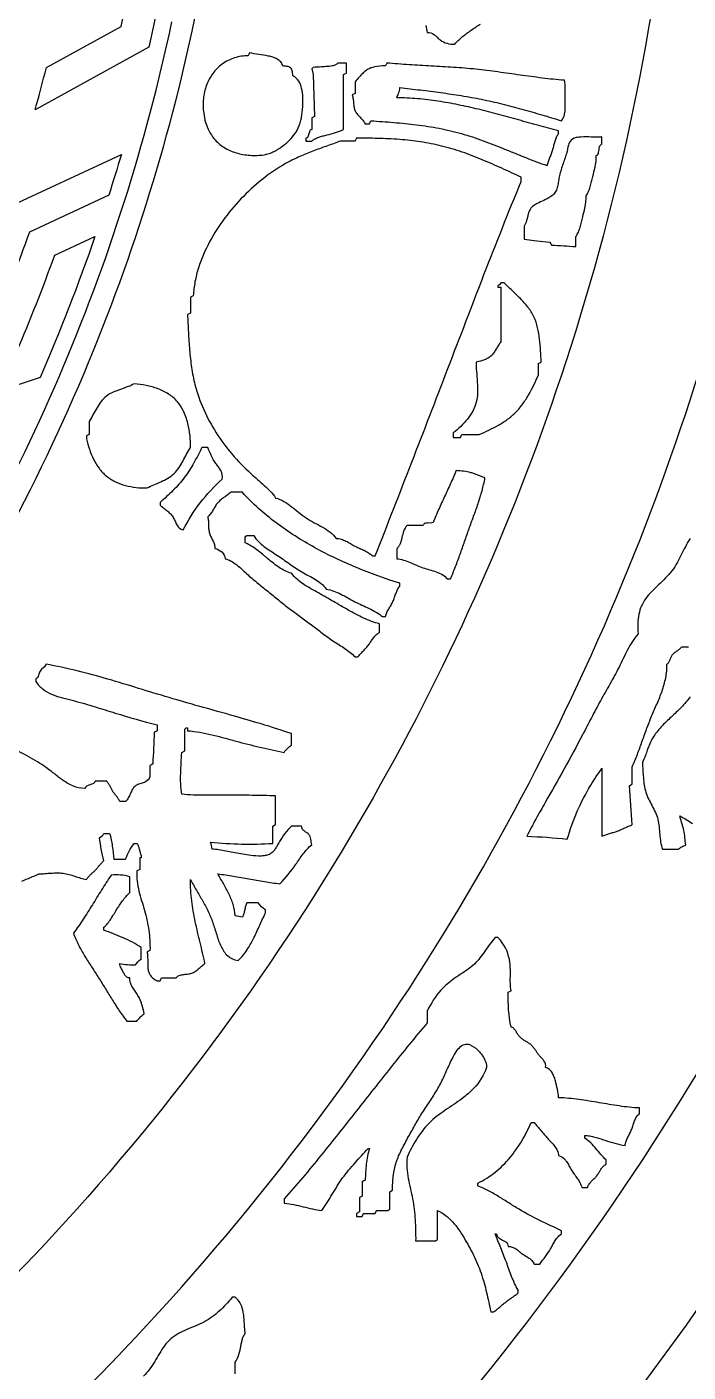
# Model space of a CAD drawing. Header units: millimetres. Extents: x 2100 to 2630, y 15240 to 16970.
# Drawn here: x 2222.7 to 2303.5, y 15892 to 16056.2 of the extents above; entities that cross this region are included whole.
import ezdxf

# ---------------------------------------------------------------- set-up
doc = ezdxf.new("R2010")
doc.units = ezdxf.units.MM

msp = doc.modelspace()

# ---------------------------------------------------------------- linework, layer by layer
for points in [[(2118.13, 15753.25), (2118.13, 15758.87), (2118.13, 15764.49, 0.006207), (2126.56, 15767.2, 0.037307), (2175.54, 15787.75, 0.039797), (2223.79, 15817.42, 0.042279), (2269.21, 15856.9, 0.038559), (2304.3, 15899.1, 0.042289), (2334.83, 15950.96, 0.038553), (2354.7, 16002.12, 0.03607), (2365.97, 16052.21, 0.039805), (2369.92, 16108.72, 0.043526), (2363.92, 16170.37, 0.036066), (2350.91, 16220.05, 0.037311), (2330.09, 16268.91, 0.041037), (2299.09, 16318.42, 0.037313), (2264.23, 16358.48, 0.038551), (2222.36, 16393.97, 0.038553)], [(2353.98, 16112.36, -0.049847), (2348.66, 16044.83, -0.052789), (2328.6, 15976, -0.049859), (2296.79, 15916.19, -0.052772), (2250.93, 15861.07, -0.051033), (2196.57, 15818.05, -0.048061), (2138.37, 15788.39, -0.014512), (2119.75, 15781.67, -0.001278), (2118.13, 15781.14), (2118.13, 15818.44, 0.051646), (2174.66, 15845.96, 0.049573), (2222.55, 15882.75, 0.055231), (2266.19, 15933.91, 0.050843), (2295.55, 15988.42, 0.047702), (2312.57, 16043.97, 0.054595), (2318.73, 16110.16, 0.052737)], [(2301.6, 16077.87, -0.055438), (2288.56, 16015.26, -0.050313), (2265.05, 15962.13, -0.055424), (2227.48, 15910.37, -0.050966), (2183.65, 15871.12, -0.0484), (2135.46, 15842.78, -0.013989), (2120.58, 15836.37, -0.001247), (2119.21, 15835.83, -0.001186), (2118.13, 15835.41), (2118.13, 15839.8)], [(2223.73, 16046.03, 0.005794), (2225.1, 16051.2), (2234.23, 16056.22, 0.013279), (2236.63, 16068.64), (2241.04, 16071.8, -0.019055), (2237.62, 16053.67), (2223.73, 16046.03)], [(2118.13, 15868.42), (2118.13, 15895.13, 0.001299), (2118.95, 15895.54, 0.004008), (2122.53, 15897.38, 0.06919), (2175.1, 15935.01, 0.056513), (2209.11, 15975.5, 0.053027), (2232.01, 16019.53, 0.049535), (2244.59, 16064.17, 0.049537)], [(2115.84, 15912.3), (2115.84, 15912.3), (2115.84, 15907.94), (2115.84, 15903.6), (2115.84, 15903.59), (2115.84, 15899.28), (2115.84, 15896.94), (2116.95, 15897.5, 0.071982), (2171.59, 15935.34, 0.054013), (2204.3, 15973.13, 0.049801), (2226.65, 16013.45, 0.049098), (2240.44, 16056.76, 0.048391)], [(2271.46, 16056.34, 0.03808), (2271.64, 16055.46, -0.205141), (2272.46, 16055.25, -0.004237), (2272.52, 16055.2, -0.036092), (2272.86, 16054.89, 0.037403), (2273.21, 16054.57, 0.103497), (2274.05, 16054.16, 0.068945), (2274.99, 16054.05)], [(2274.99, 16054.05, -0.037879), (2275.95, 16054.97, -0.019644), (2277.02, 16055.77, -0.009507), (2278.13, 16056.51, 0.009773)], [(2251.7, 16040.55, 0.05083), (2252.31, 16040.7, 0.060165), (2253.54, 16041.31, 0.033072), (2254.43, 16041.98, 0.043064), (2255.19, 16042.75, 0.126976), (2256.27, 16045.08, 0.03141), (2256.43, 16046.44, 0.023465), (2256.44, 16047.57, 0.046771), (2256.29, 16048.66, 0.079193), (2255.94, 16049.54, 0.155585), (2255.23, 16050.17, -0.011348), (2255.2, 16050.41, 0.026683), (2255.16, 16050.68, 0.038665), (2255.1, 16050.92, 0.110167), (2254.96, 16051.14, 0.110271), (2254.75, 16051.27, 0.038651), (2254.5, 16051.34, 0.0267), (2254.24, 16051.37, -0.011425), (2253.99, 16051.4, 0.11508), (2253.73, 16051.89, 0.088258), (2253.3, 16052.23, 0.052407), (2252.77, 16052.46, 0.019972), (2252.2, 16052.6, 0.011049), (2251.07, 16052.8, -0.005469), (2249.93, 16052.99), (2249.85, 16052.81), (2249.76, 16052.64, 0.074372), (2248.09, 16052.38, 0.082008), (2246.59, 16051.62, 0.077205), (2245.45, 16050.49, 0.070115), (2244.67, 16049.04, 0.06539), (2244.29, 16047.38, 0.054236), (2244.32, 16045.63, 0.087616), (2244.99, 16043.43, 0.053177), (2245.58, 16042.54, 0.082523), (2246.8, 16041.46, 0.065953), (2248.29, 16040.79, 0.056536), (2249.97, 16040.49, 0.052165), (2251.7, 16040.55)], [(2257.52, 16042.23, -0.06442), (2257.93, 16042.5, -0.032391), (2258.39, 16042.7, -0.021032), (2258.89, 16042.85, -0.00172), (2259.41, 16042.98, 0.013055), (2260.42, 16043.26, 0.033924), (2261.4, 16043.64), (2261.4, 16050.34), (2261.58, 16050.43), (2261.76, 16050.52), (2261.76, 16051.75), (2260.7, 16051.75, -0.116437), (2260.42, 16051.52, -0.065971), (2260.07, 16051.39, -0.036988), (2259.67, 16051.34, -0.001346), (2259.26, 16051.32, 0.001423), (2258.49, 16051.26, -0.01291), (2257.7, 16051.22, -0.001022), (2257.61, 16051.14), (2257.52, 16051.05), (2257.69, 16050.36), (2257.87, 16045.23), (2257.7, 16045.14), (2257.52, 16045.05), (2257.52, 16043.64, 0.257206), (2257.23, 16043.37, 0.024573), (2257.17, 16043.11, -0.024708), (2257.1, 16042.85, -0.257108), (2256.82, 16042.58), (2256.82, 16042.23), (2257.52, 16042.23)], [(2286.28, 16039.23, -0.023755), (2286.44, 16039.73, -0.00716), (2286.63, 16040.22, 0.003333), (2286.82, 16040.7, 0.02161), (2286.99, 16041.19, 0.017153), (2287.12, 16041.71, -0.015777), (2287.25, 16042.23, -0.031709), (2287.42, 16042.69, -0.082373), (2287.69, 16043.11), (2287.69, 16043.46, -0.004254), (2285.25, 16044.12, 0.000625), (2284.63, 16044.29, -0.001285), (2284.02, 16044.46, 0.001091), (2282.8, 16044.8, 0.001343), (2280.35, 16045.47, 0.007245), (2277.9, 16046.1, 0.00782), (2275.43, 16046.65, 0.013817), (2272.95, 16047.09, 0.014676), (2270.45, 16047.39, 0.019597), (2267.93, 16047.52, -0.018755), (2268.14, 16048.06, 0.107618), (2268.28, 16048.76, 0.00045), (2269.54, 16048.61, -0.00062), (2270.79, 16048.46, -0.002856), (2273.3, 16048.14, -0.006888), (2275.79, 16047.77, -0.010108), (2278.28, 16047.32, -0.010558), (2280.75, 16046.77, -0.007023), (2283.19, 16046.13, -0.005299), (2285.63, 16045.43, -0.001863), (2288.04, 16044.7, 0.087898), (2288.34, 16045.24, 0.058765), (2288.47, 16045.85, 0.032241), (2288.49, 16046.48, -0.00624), (2288.47, 16047.12, -0.011302), (2288.48, 16047.76, 0.006762), (2288.49, 16048.38, 0.016654), (2288.48, 16049.01, 0.033621), (2288.4, 16049.64, -0.012589), (2285.68, 16049.92, -0.003756), (2282.98, 16050.28, 0.000644), (2280.28, 16050.66, 0.009477), (2277.57, 16050.99, 0.009765), (2274.86, 16051.22, 0.002074), (2272.13, 16051.38, -0.001758), (2269.41, 16051.54, -0.00945), (2266.7, 16051.75, -0.000833), (2266.52, 16051.4, 0.06323), (2265.2, 16051.28, 0.079535), (2264.35, 16050.95, 0.047943), (2263.91, 16050.63, 0.023137), (2263.52, 16050.26, 0.012443), (2263.17, 16049.86, -0.011549), (2262.81, 16049.46), (2262.81, 16048.05), (2262.46, 16047.87, -0.060124), (2262.58, 16047.38, -0.002993), (2262.63, 16046.88, 0.012764), (2262.69, 16046.37, 0.069596), (2262.84, 16045.88, 0.073888), (2263.1, 16045.48, 0.01431), (2263.43, 16045.13, -0.014865), (2263.77, 16044.76, -0.063696), (2264.05, 16044.34), (2264.58, 16044.34), (2264.67, 16044.52), (2264.75, 16044.7, -0.004846), (2267.55, 16044.5, -0.01154), (2270.34, 16044.21, -0.015047), (2273.1, 16043.78, -0.02217), (2275.82, 16043.14, -0.020504), (2278.48, 16042.27, -0.006887), (2281.09, 16041.25, -0.000943), (2282.39, 16040.73, 0.002394), (2283.68, 16040.2, 0.009921), (2286.28, 16039.23)], [(2289.81, 16029.35), (2289.81, 16030.58, 0.051209), (2290.1, 16031.12, 0.024062), (2290.31, 16031.7, 0.01503), (2290.48, 16032.33, -0.002173), (2290.63, 16032.97, 0.002419), (2290.91, 16034.08, 0.070712), (2291.04, 16035.52, 0.051382), (2291.33, 16036.06, 0.024028), (2291.54, 16036.64, 0.015009), (2291.71, 16037.27, -0.002236), (2291.87, 16037.91, 0.002341), (2292.14, 16039.02, 0.071055), (2292.28, 16040.46, 0.259314), (2292.58, 16040.81, 0.028687), (2292.63, 16041.17, -0.028837), (2292.69, 16041.53, -0.259205), (2292.98, 16041.87), (2292.98, 16042.76, -0.099299), (2292.9, 16042.72, -0.043645), (2292.51, 16042.7, -0.004411), (2291.66, 16042.72, 0.01358), (2290.46, 16042.72, 0.049995), (2289.83, 16042.65, 0.036477), (2289.57, 16042.57, 0.203136), (2288.98, 16042, 0.052572), (2288.82, 16041.47, -0.013391), (2288.68, 16040.86, -0.021105), (2288.48, 16040.16, -0.000982), (2288.24, 16039.47, 0.005459), (2288, 16038.75, 0.023936), (2287.8, 16038.02, 0.019591), (2287.67, 16037.33, -0.022301), (2287.56, 16036.69, -0.058623), (2287.35, 16036.11, -0.095228), (2286.98, 16035.63, -0.064322), (2286.48, 16035.29, -0.010964), (2285.66, 16034.89, 0.01686), (2284.86, 16034.49, 0.076364), (2284.4, 16034.14, 0.112527), (2284.06, 16033.58, 0.022663), (2283.91, 16033.06, -0.009427), (2283.77, 16032.52, -0.078402), (2283.46, 16031.82), (2283.46, 16030.23), (2285.04, 16030.05), (2286.63, 16029.88), (2286.72, 16029.7), (2286.81, 16029.53, -0.003444), (2289.81, 16029.35)], [(2265.28, 15991.59, 0.001986), (2274.16, 16014.45, -0.000497), (2278.57, 16025.92, -0.004183), (2283.1, 16037.29), (2283.1, 16037.82, -0.000442), (2281.93, 16038.36, 0.001872), (2280.75, 16038.9, 0.007106), (2278.35, 16039.94, 0.015647), (2275.9, 16040.88, 0.023085), (2273.39, 16041.62, 0.024283), (2270.83, 16042.13, 0.016888), (2268.23, 16042.42, 0.013192), (2265.61, 16042.55, 0.00625), (2262.99, 16042.58), (2262.9, 16042.4, -0.000588), (2262.81, 16042.23), (2261.05, 16042.23, -0.004524), (2259.46, 16041.65, 0.005821), (2257.86, 16041.07, 0.010702), (2256.26, 16040.42, 0.020809), (2254.71, 16039.68, 0.043409), (2251.78, 16037.78, 0.032834), (2249.18, 16035.47, 0.032782), (2246.92, 16032.85, 0.038867), (2245.05, 16029.94, 0.044241), (2243.69, 16026.74, 0.031918), (2243.26, 16025.07, 0.033281), (2243.05, 16023.35), (2242.88, 16023.26), (2242.7, 16023.17), (2242.7, 16021.23), (2242.35, 16021.06, -0.001119), (2242.45, 16018.89, 0.009509), (2242.6, 16016.73, 0.014953), (2242.84, 16014.59, 0.026387), (2243.26, 16012.49, 0.042409), (2244.32, 16009.45, 0.037402), (2245.84, 16006.62, 0.03493), (2247.79, 16004, 0.032553), (2250.08, 16001.64, 0.006578), (2250.91, 16000.92, -0.009935), (2251.72, 16000.2, -0.018701), (2252.46, 15999.47, -0.039168), (2253.11, 15998.65, -0.073902), (2254.13, 15998.24, -0.032643), (2255.03, 15997.63, -0.009976), (2255.91, 15996.91, 0.029311), (2256.83, 15996.22, 0.028803), (2257.83, 15995.64, -0.011336), (2258.85, 15995.09, -0.031652), (2259.76, 15994.5, -0.081969), (2260.52, 15993.71, -0.078224), (2261.13, 15993.63, -0.045435), (2261.7, 15993.4, -0.021223), (2262.24, 15993.1, 0.019633), (2262.78, 15992.79, 0.021575), (2263.35, 15992.53, -0.012109), (2263.91, 15992.28, -0.030656), (2264.45, 15991.98, -0.06035), (2264.93, 15991.59), (2265.28, 15991.59)], [(2232.72, 16035.62), (2223.03, 16031.1, -0.01302), (2218.6, 16019.62), (2213.68, 16018.01, 0.02011), (2219.92, 16033.92), (2234.27, 16040.6, -0.005392), (2232.72, 16035.62)], [(2209.29, 16008.42, 0.005797), (2211.58, 16013.24), (2221.48, 16016.5, 0.013279), (2226.12, 16028.28), (2231.04, 16030.57, -0.019054), (2224.34, 16013.37), (2209.29, 16008.42)], [(2275.69, 16006.06), (2275.78, 16006.24), (2275.87, 16006.41), (2277.99, 16006.41, 0.007847), (2279.16, 16006.94, 0.020016), (2280.33, 16007.55, 0.02686), (2281.45, 16008.27, 0.041736), (2282.47, 16009.14, 0.041223), (2283.33, 16010.17, 0.024187), (2284.05, 16011.3, 0.017203), (2284.67, 16012.48, 0.003162), (2285.22, 16013.65), (2285.22, 16015.06), (2285.4, 16015.15), (2285.57, 16015.24, -0.005002), (2285.49, 16016.63, 0.01671), (2285.36, 16018.06, 0.026466), (2285.12, 16019.44, 0.054412), (2284.66, 16020.78, 0.054817), (2283.93, 16021.96, 0.027101), (2283.01, 16023.01, 0.015992), (2282, 16023.99, -0.00777), (2280.99, 16024.94), (2280.63, 16024.94, -0.242), (2280.28, 16024.59), (2280.28, 16024.41), (2280.63, 16024.41), (2280.63, 16017.7, 0.049226), (2280.34, 16017.31, 0.001562), (2280.09, 16016.89, -0.0134), (2279.81, 16016.45, -0.053588), (2279.48, 16016.05, -0.055836), (2279.08, 16015.74, -0.050026), (2278.62, 16015.52, -0.032827), (2277.63, 16015.24, 0.031372), (2277.65, 16014.12, -0.003153), (2277.75, 16012.8, -0.022727), (2277.78, 16011.45, -0.055347), (2277.63, 16010.37, -0.065546), (2277.2, 16009.27, -0.043457), (2276.54, 16008.29, -0.032087), (2275.72, 16007.4, -0.01657), (2274.81, 16006.59), (2274.81, 16006.06), (2275.69, 16006.06)], [(2237.41, 15999.89, -0.023145), (2238.22, 16000.26, 0.012443), (2239.09, 16000.63, 0.022076), (2239.94, 16001.07, 0.059232), (2240.7, 16001.64, 0.058284), (2241.32, 16002.38, 0.021477), (2241.8, 16003.2, 0.006759), (2242.23, 16004.02, -0.03005), (2242.7, 16004.83, 0.02891), (2242.65, 16006.27, 0.035186), (2242.39, 16007.76, 0.055174), (2241.82, 16009.35, 0.063758), (2241.12, 16010.4, 0.074382), (2240.02, 16011.34, 0.051468), (2238.72, 16011.99, 0.039976), (2237.28, 16012.39, 0.03184), (2235.82, 16012.59, -0.046646), (2235.09, 16012.25, -0.001859), (2234.14, 16011.91, 0.01809), (2233.25, 16011.57, 0.063607), (2232.44, 16011.08, 0.066678), (2231.77, 16010.41, 0.026786), (2231.25, 16009.62, 0.015861), (2230.79, 16008.79, -0.018969), (2230.35, 16008), (2230.35, 16006.41), (2230.17, 16006.33), (2230, 16006.24), (2230, 16005.88, 0.021167), (2230.36, 16004.61, 0.033965), (2230.87, 16003.38, 0.044095), (2231.54, 16002.28, 0.063003), (2232.42, 16001.35, 0.061736), (2233.54, 16000.64, 0.044375), (2234.78, 16000.19, 0.073186), (2237.41, 15999.89)], [(2241.82, 15994.77, -0.094087), (2246.58, 16000.94, 0.184634), (2246.42, 16002, -0.003986), (2246.41, 16002.01, 0.040791), (2246.12, 16002.45, -0.014894), (2245.79, 16002.88, -0.046557), (2245.25, 16003.83, -0.005427), (2244.82, 16004.83), (2244.11, 16004.83, -0.009334), (2243.13, 16002.95, -0.035986), (2241.98, 16001.18, -0.036423), (2240.57, 15999.57, -0.01612), (2239, 15998.12), (2239, 15997.77, 0.019506), (2239.4, 15997.45, -0.011475), (2239.82, 15997.12, -0.024903), (2240.22, 15996.77, -0.055689), (2240.55, 15996.35, -0.043085), (2240.81, 15995.87, 0.029895), (2241.04, 15995.39, 0.037647), (2241.21, 15995.14, 0.181337), (2241.82, 15994.77)], [(2274.46, 15988.77, 0.013963), (2275.09, 15990.28, 0.007047), (2275.66, 15991.81, 0.003425), (2276.2, 15993.35, -0.003699), (2276.74, 15994.89, -0.002851), (2277.3, 15996.43, 0.007692), (2277.85, 15997.97, 0.01304), (2278.33, 15999.53, 0.023735), (2278.69, 16001.12, -0.0185), (2278.26, 16001.27, -0.003286), (2277.83, 16001.43, 0.004214), (2277.4, 16001.6, 0.019467), (2276.97, 16001.74, 0.039982), (2276.07, 16001.92, 0.014747), (2275.16, 16002, -0.010922), (2274.48, 16000.41, -0.002351), (2273.76, 15998.84, 0.001844), (2273.03, 15997.26, 0.010072), (2272.34, 15995.65, -0.09321), (2272.05, 15995.6, 0.017647), (2271.65, 15995.6, 0.042827), (2271.42, 15995.57, 0.244442), (2271.11, 15995.3), (2269.17, 15995.3, 0.111906), (2268.75, 15994.59, 0.019638), (2268.54, 15993.83, -0.006012), (2268.45, 15993.45, -0.029769), (2268.33, 15993.08, -0.046397), (2268.17, 15992.76, -0.071117), (2267.93, 15992.48), (2267.93, 15991.24, -0.052846), (2268.75, 15991.08, -0.024491), (2269.54, 15990.8, -0.007805), (2270.31, 15990.46, 0.022641), (2271.1, 15990.15, 0.019805), (2271.91, 15989.9, -0.021299), (2272.72, 15989.65, -0.045764), (2273.47, 15989.3, -0.083407), (2274.11, 15988.77), (2274.46, 15988.77)], [(2263.17, 15979.25, -0.021578), (2263.49, 15979.63, -0.003677), (2263.83, 15980, 0.005461), (2264.17, 15980.37, 0.02391), (2264.49, 15980.76, 0.018493), (2264.77, 15981.17, -0.02126), (2265.06, 15981.58, -0.044251), (2265.4, 15981.96, -0.072676), (2265.81, 15982.24), (2265.81, 15983.3, -0.031013), (2264.82, 15983.6, -0.019274), (2263.86, 15984, -0.014329), (2262.91, 15984.47, -0.005377), (2261.98, 15984.98, -0.002036), (2260.17, 15986.02, 0.002427), (2258.35, 15987.06, -0.001218), (2257.42, 15987.58, -0.019545), (2256.52, 15988.13, -0.030145), (2255.73, 15988.74, -0.056715), (2255.05, 15989.48, -0.053554), (2254.27, 15989.76, -0.030883), (2253.55, 15990.18, -0.021677), (2252.84, 15990.69, -0.006484), (2252.16, 15991.24, -0.000595), (2251.83, 15991.52, 0.002555), (2251.49, 15991.79, 0.010031), (2250.83, 15992.32, 0.022663), (2250.14, 15992.79, 0.032574), (2249.41, 15993.18), (2249.41, 15993.89), (2249.49, 15993.98), (2249.58, 15994.06), (2250.46, 15994.06, 0.067705), (2251.01, 15993.34, 0.036147), (2251.69, 15992.74, 0.021352), (2252.47, 15992.2, -0.004877), (2253.26, 15991.69, -0.006679), (2254.03, 15991.17, 0.001148), (2254.77, 15990.64, 0.006627), (2255.53, 15990.12, 0.016032), (2256.31, 15989.63, 0.010826), (2257.15, 15989.17, -0.017822), (2257.98, 15988.7, -0.032848), (2258.7, 15988.19, -0.077386), (2259.29, 15987.54, -0.052627), (2260.21, 15987.3, -0.027394), (2261.08, 15986.92, -0.013652), (2261.93, 15986.46, 0.011973), (2262.79, 15986, 0.013177), (2263.66, 15985.58, -0.007647), (2264.53, 15985.18, -0.018642), (2265.38, 15984.73, -0.038814), (2266.17, 15984.18), (2266.52, 15984.18, -0.044148), (2266.7, 15984.67, -0.018429), (2266.95, 15985.14, -0.003009), (2267.21, 15985.58, 0.025829), (2267.45, 15986.04, 0.024349), (2267.64, 15986.53, -0.007151), (2267.82, 15987.03, -0.021991), (2268.01, 15987.48, -0.065639), (2268.28, 15987.89), (2268.28, 15988.24, -0.019677), (2262.99, 15990.17, -0.028117), (2257.91, 15992.59, -0.015975), (2255.48, 15994.02, -0.019816), (2253.17, 15995.62, -0.022156), (2251.02, 15997.39, -0.026859), (2249.05, 15999.36), (2247.64, 15999.36, -0.03238), (2247.24, 15999.04, 0.002101), (2246.83, 15998.74, 0.01512), (2246.41, 15998.42, 0.046477), (2246.03, 15998.05, 0.043609), (2245.72, 15997.62, -0.000578), (2245.45, 15997.16, -0.022528), (2245.17, 15996.73, -0.069402), (2244.82, 15996.36, -0.04059), (2244.89, 15995.86, -0.003416), (2244.91, 15995.35, 0.012502), (2244.94, 15994.84, 0.050298), (2245.04, 15994.35, 0.04624), (2245.22, 15993.88, -0.006872), (2245.45, 15993.43, -0.034584), (2245.63, 15992.97, -0.083061), (2245.7, 15992.48, -0.169119), (2246.53, 15992.07, -0.17581), (2246.94, 15991.24, -0.073211), (2247.67, 15990.96, -0.037608), (2248.33, 15990.52, -0.022235), (2248.97, 15989.97, 0.003368), (2249.59, 15989.4, 0.015425), (2250.8, 15988.36, -0.000569), (2252.15, 15987.27, -0.002307), (2253.46, 15986.21, 0.00927), (2254.78, 15985.16, 0.004887), (2256.13, 15984.17, -0.002574), (2257.48, 15983.18, -0.004262), (2258.81, 15982.17, 0.018196), (2260.17, 15981.19, 0.007444), (2260.88, 15980.73, -0.010197), (2261.58, 15980.28, -0.019405), (2262.23, 15979.8, -0.04062), (2262.81, 15979.25), (2263.17, 15979.25)], [(2303.75, 15993.71, 0.028484), (2303.17, 15992.7, 0.001861), (2302.68, 15991.72, -0.01202), (2302.16, 15990.73, -0.037162), (2301.55, 15989.79, -0.034427), (2300.76, 15988.89, -0.005027), (2299.9, 15988.06, 0.006241), (2299.08, 15987.26, 0.04), (2298.33, 15986.38, 0.104843), (2297.49, 15984.48, 0.045399), (2297.36, 15983.35, 0.027328), (2297.39, 15982.07, 0.038886), (2296.7, 15981.14, 0.01998), (2296.12, 15980.14, 0.011234), (2295.59, 15979.08, -0.005589), (2295.07, 15978.02, -0.014895), (2293.96, 15975.95, 0.00437), (2292.8, 15973.9, 0.007045), (2291.69, 15971.82, -0.001437), (2290.6, 15969.73, -0.006126), (2288.36, 15965.59, -0.002301), (2286.05, 15961.5, 0.002054), (2284.9, 15959.45, 0.012958), (2283.81, 15957.37, -0.015844), (2288.75, 15957.02, -0.064426), (2291.62, 15963.61, -0.024558), (2292.98, 15965.66), (2292.98, 15957.37, -0.024733), (2293.44, 15957.55, -0.008101), (2293.91, 15957.7, -0.000382), (2294.39, 15957.84, 0.015496), (2294.86, 15958, 0.016502), (2295.32, 15958.18, 0.00366), (2295.77, 15958.39, -0.002823), (2296.23, 15958.59, -0.015227), (2296.69, 15958.78, 0.002716), (2296.34, 15963.54), (2296.51, 15963.63), (2296.69, 15963.72), (2296.69, 15965.84, 0.013543), (2297.31, 15967.35, 0.003328), (2297.87, 15968.89, -0.001364), (2298.44, 15970.46, -0.010817), (2299.05, 15972.01, -0.006567), (2299.71, 15973.54, 0.019988), (2300.33, 15975.08, 0.035035), (2300.77, 15976.7, 0.056219), (2300.92, 15978.36, 0.112038), (2301.15, 15978.61, 0.032218), (2301.3, 15978.92, 0.000434), (2301.44, 15979.24, -0.070508), (2301.62, 15979.55, -0.07034), (2301.89, 15979.8, -0.004217), (2302.18, 15980, 0.022397), (2302.46, 15980.21, 0.097301), (2302.69, 15980.48), (2303.57, 15980.48, 0.113955)], [(2239, 15939.73, 0.000507), (2239.17, 15940.08), (2240.94, 15940.08, -0.139646), (2241.33, 15940.36, -0.049514), (2241.8, 15940.48, -0.014042), (2242.32, 15940.54, 0.057571), (2242.84, 15940.65, 0.070077), (2243.29, 15940.87, 0.027811), (2243.69, 15941.18, 0.00805), (2244.07, 15941.52, -0.032087), (2244.47, 15941.84, 0.009202), (2243.88, 15944.39, -0.00907), (2243.3, 15946.93, -0.018427), (2242.86, 15949.49, -0.036586), (2242.7, 15952.08, 0.011694), (2243.43, 15950.77, -0.004837), (2244.17, 15949.51, -0.015079), (2244.86, 15948.2, -0.028611), (2245.43, 15946.84, -0.012001), (2245.68, 15946.09, 0.002844), (2245.91, 15945.34, 0.009517), (2246.15, 15944.6, 0.026317), (2246.44, 15943.92, 0.037883), (2246.8, 15943.3, 0.060539), (2247.24, 15942.79, 0.148092), (2248.52, 15942.2, 0.070791), (2249.73, 15943.66, 0.023364), (2250.46, 15944.97, 0.00561), (2251.18, 15946.53, -0.004949), (2251.88, 15948.02), (2251.88, 15948.37, -0.14287), (2250.99, 15949.25), (2249.58, 15949.25, 0.048079), (2249.43, 15948.82, 0.007568), (2249.33, 15948.37, -0.012332), (2249.22, 15947.92, -0.052397), (2249.05, 15947.49, -0.038195), (2248.17, 15947.67, 0.061657), (2247.92, 15949.04, 0.035757), (2247.4, 15950.34, 0.021135), (2246.74, 15951.58, -0.00633), (2246.05, 15952.78, -0.008524), (2247.95, 15952.5, -0.002514), (2249.85, 15952.18, 0.000484), (2251.74, 15951.85, 0.006513), (2253.64, 15951.55, 0.036148), (2255.58, 15953.94, 0.004005), (2256.01, 15954.57, -0.01413), (2256.46, 15955.2, -0.023615), (2256.96, 15955.79, -0.04092), (2257.52, 15956.31, -0.026509), (2257.47, 15956.65, 0.020491), (2257.42, 15957, 0.03845), (2257.33, 15957.32, 0.100715), (2257.16, 15957.61, 0.079425), (2256.89, 15957.83, -0.032657), (2256.59, 15958.02, -0.007006), (2256.51, 15958.08, -0.248712), (2256.29, 15958.6), (2255.05, 15958.6, 0.079573), (2253.59, 15956.72, -0.003197), (2253.27, 15956.16, -0.02154), (2253, 15955.72, -0.065857), (2252.68, 15955.37, -0.089412), (2252.22, 15955.1, -0.057072), (2251.71, 15954.98, -0.026795), (2251.34, 15954.95, -0.035952), (2250.07, 15955.02, -0.013552), (2248.13, 15955.33, -0.002117), (2246.39, 15955.66, 0.024074), (2245.53, 15955.78, 0.052155), (2245.35, 15955.78, 0.03859), (2245.17, 15956.66, 0.042963), (2252.76, 15956.49), (2252.76, 15958.6), (2253.11, 15958.78), (2253.11, 15962.31, -0.003086), (2250.24, 15962.36, 0.003788), (2247.37, 15962.4, 0.003532), (2245.94, 15962.39, -0.003595), (2244.51, 15962.38, -0.007177), (2243.07, 15962.4, -0.014313), (2241.64, 15962.49, -0.031866), (2241.51, 15963.75, -0.016778), (2241.51, 15965.03, -0.009456), (2241.57, 15966.31, 0.004866), (2241.64, 15967.6), (2242, 15967.78), (2242, 15970.42), (2242.08, 15970.51), (2242.17, 15970.6), (2242.35, 15970.6), (2242.35, 15970.25, -0.023454), (2243.85, 15970.06, -0.01384), (2245.33, 15969.75, -0.008944), (2246.8, 15969.38, 0.000646), (2248.27, 15968.98, 0.007167), (2251.2, 15968.24, 0.011594), (2254.17, 15967.6, -0.117413), (2254.34, 15967.86, 0.007051), (2254.57, 15968.08, 0.007238), (2254.79, 15968.31, -0.117369), (2255.05, 15968.48), (2255.05, 15969.89, 0.008422), (2251.34, 15971.07, 0.003443), (2247.6, 15972.16, 0.000943), (2243.84, 15973.21, -0.004049), (2240.1, 15974.29, -0.003226), (2236.36, 15975.42, 0.005002), (2232.62, 15976.54, 0.009148), (2228.86, 15977.55, 0.017544), (2225.06, 15978.36, -0.105029), (2224.92, 15978.12, -0.031332), (2224.72, 15977.93, 0.003252), (2224.51, 15977.75, 0.081442), (2224.33, 15977.53, 0.074496), (2224.22, 15977.27, -0.018933), (2224.15, 15977, -0.07505), (2224.03, 15976.76, -0.150832), (2223.82, 15976.6), (2223.82, 15976.25, 0.090513), (2224.7, 15975.3, 0.068378), (2225.83, 15974.67, 0.026855), (2227.09, 15974.25, 0.006533), (2227.75, 15974.08, -0.002125), (2228.41, 15973.92, -0.014063), (2231.1, 15973.15, 0.001889), (2233.51, 15972.41, 0.009505), (2238.64, 15970.95), (2238.64, 15970.25, -0.000435), (2238.29, 15970.07, 0.004091), (2238.11, 15966.19), (2237.94, 15966.1), (2237.76, 15966.01), (2237.76, 15964.6, -0.182177), (2237.21, 15964.01, -0.030009), (2236.93, 15963.89, -0.013773), (2236.38, 15963.71, 0.094263), (2235.94, 15963.48, 0.099605), (2235.63, 15963.11, 0.019898), (2235.36, 15962.57, -0.011708), (2235.11, 15962.06, -0.087898), (2234.76, 15961.6), (2234.06, 15961.6, 0.053953), (2233.89, 15961.94, 0.023409), (2233.68, 15962.24, 0.00731), (2233.45, 15962.54, -0.024818), (2233.23, 15962.83, -0.026052), (2233.05, 15963.15, 0.003397), (2232.88, 15963.47, 0.018824), (2232.69, 15963.79, 0.046731), (2232.47, 15964.07), (2231.06, 15964.07, -0.204802), (2230.77, 15963.77, -0.024381), (2230.44, 15963.65, 0.028973), (2230.12, 15963.53, 0.210558), (2229.82, 15963.19, -0.097474), (2228.35, 15963.51, -0.040596), (2227.43, 15963.99, -0.02813), (2226.38, 15964.75, 0.010396), (2225.34, 15965.55, 0.034733), (2223.16, 15966.95, 0.011618), (2220.85, 15968.14, 0.008111)], [(2303.76, 15974.4, -0.039111), (2302.67, 15973.1, -0.009652), (2301.45, 15971.92, 0.001696), (2300.82, 15971.33, 0.014129), (2300.22, 15970.72, 0.020905), (2299.67, 15970.08, 0.035453), (2299.2, 15969.39, 0.033078), (2298.82, 15968.65, 0.010792), (2298.52, 15967.87, 0.002175), (2298.29, 15967.23, -0.025621), (2297.92, 15966.37, -0.012419), (2297.98, 15965.46, 0.008761), (2298.04, 15964.53, 0.017066), (2298.14, 15963.61, 0.04085), (2298.35, 15962.71, 0.038517), (2298.69, 15961.87, 0.005282), (2299.11, 15961.07, -0.011398), (2299.51, 15960.27, -0.045309), (2299.81, 15959.42, -0.042449), (2299.97, 15958.51, -0.001631), (2300.05, 15957.59, 0.016128), (2300.15, 15956.68, 0.057223), (2300.39, 15955.78), (2302.33, 15955.78, -0.091542), (2302.75, 15956.08, 0.014426), (2303.22, 15956.31, -0.007822), (2303.12, 15957.21, 0.031155), (2302.98, 15958.1, 0.016703), (2302.87, 15958.53, 0.00179), (2302.74, 15958.97, -0.005547), (2302.61, 15959.4, -0.02046), (2302.51, 15959.84, -0.036547), (2304.03, 15958.92, -0.030494)], [(2222.12, 15951.88, -0.004201), (2223.16, 15952.33, 0.008473), (2224.18, 15952.78, 0.017455), (2224.92, 15952.81, -0.003784), (2225.66, 15952.87, -0.013432), (2226.41, 15952.89, -0.035632), (2227.15, 15952.85, -0.035119), (2227.87, 15952.7, -0.010031), (2228.58, 15952.49, 0.002078), (2229.28, 15952.26, 0.026937), (2230, 15952.08, -0.04958), (2230.23, 15952.4, -0.022755), (2230.5, 15952.68, -0.009041), (2230.79, 15952.95, 0.01767), (2231.08, 15953.22, 0.019603), (2231.34, 15953.51, 0.000433), (2231.59, 15953.81, -0.009125), (2231.84, 15954.1, -0.030632), (2232.12, 15954.37, -0.034167), (2231.81, 15955.77, 0.005803), (2231.59, 15957.19, 0.187427), (2232.12, 15957.72), (2232.82, 15957.72, -0.03979), (2233.16, 15956.15, -0.004465), (2233.35, 15954.55), (2234.76, 15954.55, -0.01054), (2235.23, 15955.55, -0.050381), (2235.82, 15956.49), (2236.17, 15956.49, -0.044164), (2236.35, 15956.11, -0.018825), (2236.47, 15955.72, -0.005931), (2236.58, 15955.32, 0.019691), (2236.7, 15954.92), (2236.7, 15954.72), (2236.53, 15954.72), (2236.53, 15953.31), (2236.35, 15953.22), (2236.17, 15953.13, 0.052225), (2236.19, 15951.89, 0.031169), (2236.41, 15950.67, 0.017134), (2236.74, 15949.49, -0.008452), (2237.1, 15948.31, -0.032736), (2237.61, 15945.9, -0.04236), (2237.76, 15943.43), (2237.58, 15943.34), (2237.41, 15943.26, -0.047473), (2237.47, 15942.76, -0.008689), (2237.48, 15942.25, 0.001803), (2237.48, 15941.73, 0.033358), (2237.51, 15941.21, 0.04963), (2237.62, 15940.76, 0.069492), (2237.83, 15940.35, 0.079063), (2238.17, 15940.01, 0.056034), (2238.64, 15939.73), (2239, 15939.73)], [(2236.17, 15934.79, -0.117447), (2236.35, 15935.05, 0.007068), (2236.57, 15935.27, 0.007274), (2236.79, 15935.5, -0.117584), (2237.06, 15935.67, 0.02493), (2236.77, 15936.84, 0.062919), (2236.28, 15937.94, 0.024288), (2235.95, 15938.45, -0.024706), (2235.62, 15938.95, -0.055781), (2235.37, 15939.49, -0.090543), (2235.29, 15940.08, -0.264019), (2234.7, 15940.41, -0.018609), (2234.49, 15940.79, -0.005495), (2234.23, 15941.3, -0.067322), (2234.06, 15941.84, 0.050582), (2236, 15941.67, -0.145109), (2236.7, 15942.37), (2236.7, 15943.78, 0.027391), (2235.61, 15944.43, 0.017194), (2234.47, 15944.98, 0.011881), (2233.29, 15945.46, 0.001526), (2232.12, 15945.9), (2232.12, 15946.25, 0.043495), (2232.58, 15946.72, 0.024609), (2232.97, 15947.25, 0.014237), (2233.32, 15947.81, -0.004596), (2233.67, 15948.39, -0.021101), (2234.42, 15949.49, -0.038788), (2235.29, 15950.49), (2235.29, 15952.43, 0.096301), (2233, 15952.61, 0.008857), (2231.84, 15950.82, 0.002122), (2231.28, 15949.91, -0.000902), (2230.73, 15949.01, -0.006311), (2229.61, 15947.25, -0.019723), (2228.41, 15945.55, 0.034235), (2229.02, 15944.11, 0.017999), (2229.78, 15942.75, 0.010327), (2230.63, 15941.41, -0.004546), (2231.49, 15940.08, -0.005889), (2232.33, 15938.73, 0.003565), (2233.15, 15937.39, 0.008425), (2234.01, 15936.07, 0.017689), (2234.94, 15934.79), (2236.17, 15934.79)], [(2279.75, 15899.33, 0.032576), (2280.13, 15899.59, 0.01189), (2280.49, 15899.88, 0.003545), (2280.85, 15900.2, -0.013911), (2281.22, 15900.5, -0.015176), (2281.6, 15900.79, -0.00167), (2281.98, 15901.05, 0.0054), (2282.37, 15901.33, 0.018176), (2282.75, 15901.62), (2282.75, 15901.97, -0.029475), (2282.31, 15902.79, -0.015645), (2281.94, 15903.64, -0.008996), (2281.62, 15904.51, 0.003983), (2281.3, 15905.39, 0.005625), (2280.62, 15907.13, -0.003396), (2279.93, 15908.85), (2280.1, 15908.85, 0.237553), (2280.42, 15908.32, 0.023874), (2280.83, 15908.08, -0.025053), (2281.18, 15907.88, -0.251854), (2281.52, 15907.27, -0.100439), (2282, 15907.22, -0.074183), (2282.45, 15907.02, -0.033227), (2282.84, 15906.72, 0.023196), (2283.23, 15906.41, 0.02537), (2283.65, 15906.14, -0.022586), (2284.06, 15905.88, -0.053149), (2284.43, 15905.56, -0.088491), (2284.69, 15905.15), (2285.4, 15905.15, -0.006579), (2286.08, 15906.07, 0.029921), (2286.71, 15907.02, 0.011504), (2286.99, 15907.52, -0.019449), (2287.28, 15908.02, -0.036762), (2287.62, 15908.47, -0.066049), (2288.04, 15908.85), (2288.04, 15909.21, -0.005504), (2285.41, 15910.45, -0.021845), (2282.85, 15911.83, -0.008956), (2281.61, 15912.6, 0.007175), (2280.39, 15913.37, 0.015447), (2279.13, 15914.08, 0.03147), (2277.81, 15914.68), (2277.81, 15915.03, 0.060358), (2279.94, 15916.36, 0.048367), (2281.73, 15918.12, 0.040446), (2283.19, 15920.18, 0.03288), (2284.34, 15922.44), (2284.69, 15922.44, -0.003564), (2285.52, 15921.45, 0.010283), (2286.36, 15920.48, 0.003427), (2286.8, 15920, -0.029893), (2287.22, 15919.51, -0.052367), (2287.53, 15918.98, -0.085649), (2287.69, 15918.38, -0.147496), (2288.4, 15917.98, -0.041233), (2288.64, 15917.68, -0.033966), (2288.95, 15917.15, 0.022748), (2289.25, 15916.6, 0.027774), (2289.6, 15916.1, -0.010309), (2289.97, 15915.6, -0.032499), (2290.29, 15915.08, -0.062927), (2290.51, 15914.5), (2291.22, 15914.5, -0.085088), (2291.42, 15914.91, -0.039234), (2291.72, 15915.27, -0.0112), (2292.05, 15915.59, 0.041505), (2292.36, 15915.93, 0.040375), (2292.62, 15916.31, -0.017976), (2292.85, 15916.7, -0.052349), (2293.13, 15917.06, -0.093706), (2293.51, 15917.32), (2293.51, 15917.85, -0.039199), (2292.86, 15918.52, 0.0024), (2292.25, 15919.24, 0.020984), (2291.61, 15919.93, 0.06328), (2290.87, 15920.5), (2290.87, 15920.85, -0.039485), (2291.5, 15920.79, -0.023943), (2292.12, 15920.65, -0.014919), (2292.73, 15920.47, 0.001762), (2293.34, 15920.26, 0.013936), (2294.56, 15919.89, 0.021957), (2295.81, 15919.61, -0.056183), (2295.93, 15920.14, -0.028579), (2296.15, 15920.64, -0.008175), (2296.39, 15921.12, 0.028069), (2296.62, 15921.6, 0.024712), (2296.79, 15922.12, -0.021941), (2296.97, 15922.63, -0.04834), (2297.21, 15923.11, -0.093626), (2297.57, 15923.5), (2297.57, 15924.2, -0.028452), (2295.09, 15924.44, -0.004876), (2292.63, 15924.84, 0.007), (2290.17, 15925.23, 0.030616), (2287.69, 15925.44, 0.040866), (2287.29, 15927.52, 0.017457), (2287.12, 15928.04, 0.049397), (2286.89, 15928.53, 0.082827), (2286.56, 15928.91, 0.11436), (2286.1, 15929.14, 0.001188), (2286.1, 15929.15, 0.188548), (2285.9, 15929.96, 0.043735), (2285.64, 15930.26, -0.021262), (2285.36, 15930.56, -0.029129), (2285.1, 15930.9, 0.00209), (2284.87, 15931.25, 0.016919), (2284.61, 15931.59, 0.047087), (2284.32, 15931.9, 0.042952), (2283.96, 15932.16, 0.001526), (2283.59, 15932.38, -0.016294), (2283.22, 15932.62, -0.061263), (2282.9, 15932.91, -0.054226), (2282.65, 15933.25, 0.015003), (2282.44, 15933.61, 0.056974), (2282.2, 15933.9, 0.140024), (2281.87, 15934.08, -0.054006), (2281.52, 15938.32), (2281.87, 15938.49, -0.034922), (2281.79, 15939.36, -0.007026), (2281.79, 15940.23, 0.004248), (2281.79, 15941.1, 0.030775), (2281.73, 15941.98, 0.138414), (2280.58, 15944.67, 0.017578), (2280.28, 15945.02), (2279.93, 15945.02, 0.02226), (2279.29, 15944.2, -0.000658), (2278.69, 15943.35, -0.01185), (2278.08, 15942.53, -0.036381), (2277.4, 15941.77, -0.035792), (2276.61, 15941.12, -0.008776), (2275.76, 15940.54, 0.003784), (2274.89, 15939.96, 0.028507), (2274.06, 15939.32, 0.032328), (2273.31, 15938.58, 0.07434), (2271.64, 15936.02), (2271.64, 15934.61, 0.005766), (2267.26, 15929.25, 0.000479), (2262.96, 15923.81, -0.003035), (2258.64, 15918.39, -0.010102), (2254.17, 15913.09), (2254.17, 15912.56, -0.032689), (2255.33, 15912.4, -0.009379), (2256.47, 15912.15, 0.002607), (2257.61, 15911.88, 0.026362), (2258.76, 15911.68, 0.017296), (2259.41, 15912.66, 0.003559), (2260.03, 15913.67, -0.003485), (2260.65, 15914.68, -0.01747), (2261.3, 15915.65, -0.018313), (2262.03, 15916.59, -0.007765), (2262.81, 15917.49, -0.002891), (2263.61, 15918.37, 0.00727), (2264.4, 15919.26), (2264.58, 15919.26, 0.034683), (2264.33, 15918.31, 0.020256), (2264.19, 15917.34, 0.012814), (2264.11, 15916.36, -0.001466), (2264.05, 15915.38), (2263.87, 15915.29), (2263.7, 15915.2), (2263.7, 15913.44), (2263.52, 15913.35), (2263.34, 15913.26), (2263.34, 15911.5), (2262.99, 15911.32), (2262.99, 15910.97), (2263.7, 15910.97), (2263.78, 15911.15), (2263.87, 15911.32), (2265.28, 15911.32), (2265.37, 15911.5), (2265.46, 15911.68), (2266.87, 15911.68), (2266.96, 15911.76), (2267.05, 15911.85), (2267.05, 15913.97), (2267.4, 15914.15, -0.030665), (2267.49, 15915.87, -0.050465), (2267.85, 15917.57, -0.041329), (2268.5, 15919.11, -0.007044), (2269.35, 15920.7, -0.001579), (2270.2, 15922.22, -0.013095), (2271.05, 15923.64, -0.001526), (2272.03, 15925.12, 0.012242), (2272.95, 15926.59, 0.024707), (2273.7, 15928.08, -0.002703), (2274.39, 15929.6, -0.010785), (2274.81, 15930.46, -0.039785), (2275.3, 15931.25, -0.079468), (2275.87, 15931.81, -0.179711), (2276.54, 15931.99, -0.101257), (2277.02, 15931.84, -0.091964), (2278.02, 15931.04, -0.017028), (2278.33, 15930.65, -0.037082), (2278.59, 15930.25, -0.026531), (2278.77, 15929.85, -0.062358), (2278.87, 15929.49), (2278.87, 15929.14, -0.111057), (2277.3, 15926.59, -0.038679), (2275.89, 15925.34, -0.014911), (2274.87, 15924.62, 0.004184), (2273.83, 15923.92, 0.013341), (2272.82, 15923.18, 0.032382), (2271.87, 15922.35, 0.033875), (2271.04, 15921.39, 0.023088), (2270.32, 15920.36, 0.018143), (2269.7, 15919.28, 0.010159), (2269.17, 15918.2, 0.046221), (2269.14, 15916.9, 0.026649), (2269.31, 15915.6, 0.013573), (2269.57, 15914.35, -0.011403), (2269.84, 15913.11, -0.032361), (2270.16, 15910.55, -0.016855), (2270.22, 15907.97), (2272.69, 15907.97), (2272.78, 15908.06), (2272.87, 15908.15), (2272.87, 15911.68, -0.067229), (2273.87, 15911.09, -0.04434), (2274.72, 15910.3, -0.031735), (2275.47, 15909.36, -0.013854), (2276.13, 15908.33, -0.02228), (2277.29, 15906.24, -0.032253), (2278.22, 15904.02, -0.021161), (2278.88, 15901.68, -0.004116), (2279.4, 15899.33), (2279.75, 15899.33)], [(2248.17, 15891.74), (2248.17, 15893.15, 0.068305), (2248.54, 15893.85, 0.041462), (2248.83, 15894.9, 0.007865), (2248.92, 15895.39, -0.021887), (2249.02, 15895.87, -0.040412), (2249.16, 15896.3, -0.084351), (2249.41, 15896.68, -0.020997), (2249.33, 15897.26, -0.00392), (2249.29, 15897.86, 0.00199), (2249.25, 15898.47, 0.018344), (2249.19, 15899.07, 0.045981), (2248.97, 15899.96, 0.144956), (2248.17, 15901.09), (2247.82, 15901.09, -0.011701), (2247.04, 15900.2, -0.022228), (2246.23, 15899.41, -0.05818), (2244.42, 15898.11, -0.025964), (2243.36, 15897.61, 0.005598), (2242.27, 15897.15, 0.019442), (2241.24, 15896.65, 0.057401), (2240.29, 15896, 0.058054), (2239.54, 15895.17, 0.019914), (2238.92, 15894.23, 0.003422), (2238.34, 15893.25, -0.031205), (2237.7, 15892.3, -0.03622), (2236.96, 15891.45, -0.018526)]]:
    msp.add_lwpolyline(points, format="xyb")

doc.saveas('drawing.dxf')
